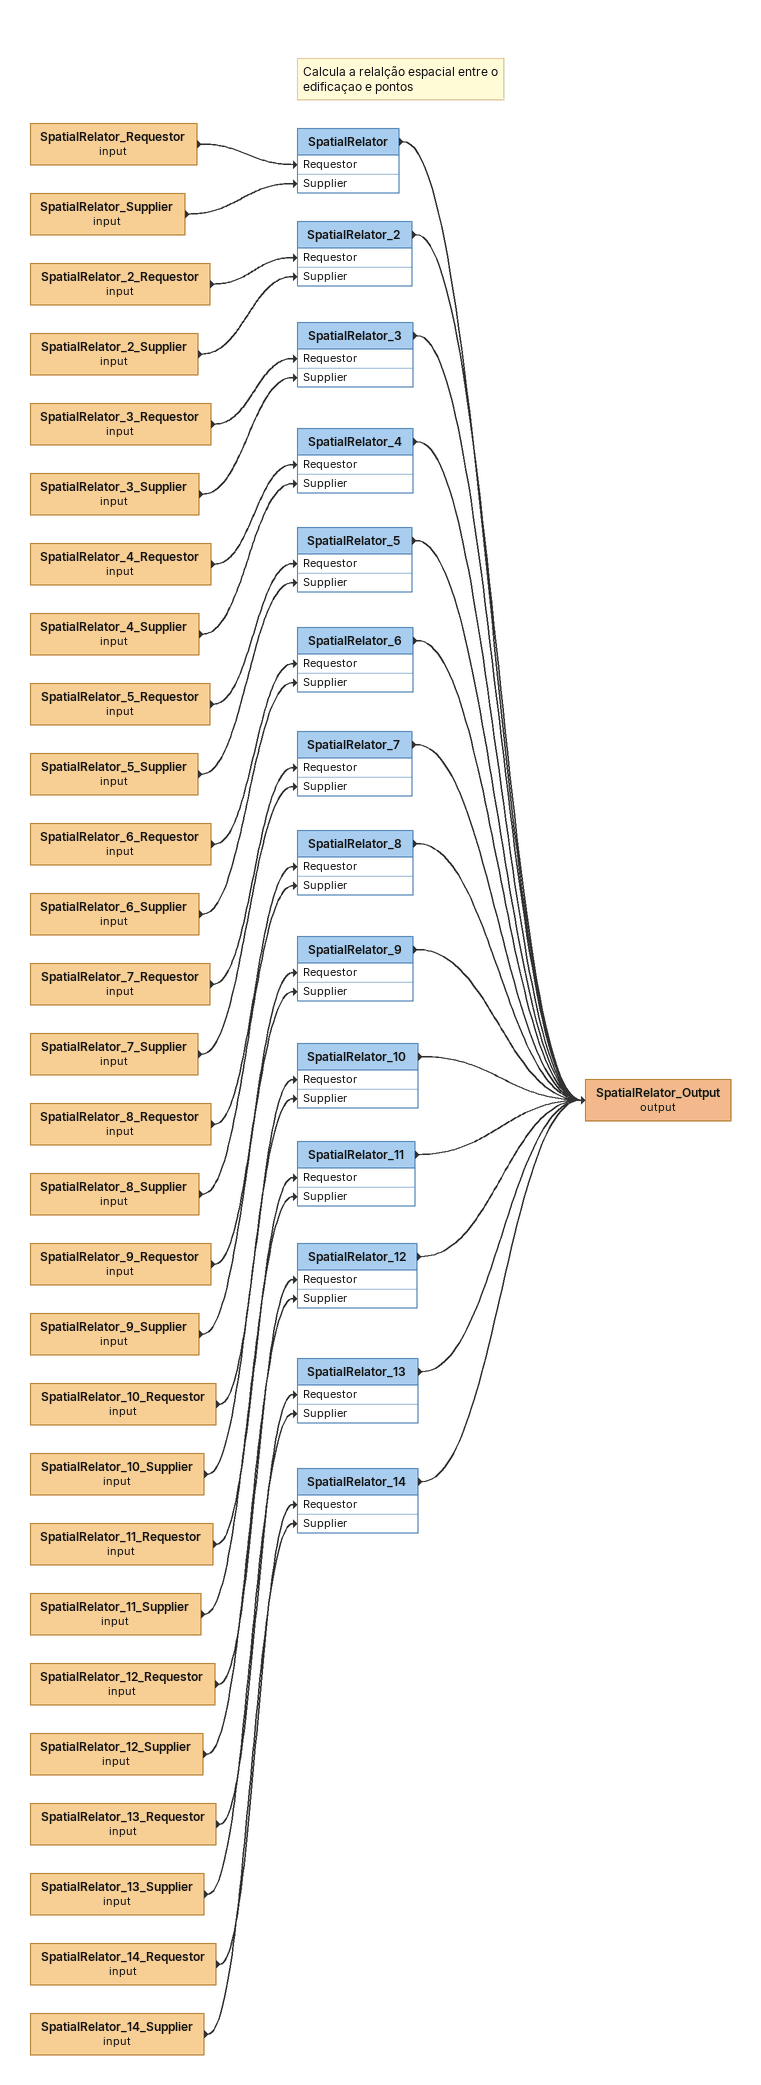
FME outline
SpatialRelator_Requestor (input)
    -> SpatialRelator [Requestor]
SpatialRelator_Supplier (input)
    -> SpatialRelator [Supplier]
Note: Calcula a relalção espacial entre o edificaçao e pontos
SpatialRelator
    -> SpatialRelator_Output (output)
SpatialRelator_2_Requestor (input)
    -> SpatialRelator_2 [Requestor]
SpatialRelator_2_Supplier (input)
    -> SpatialRelator_2 [Supplier]
SpatialRelator_2
    -> SpatialRelator_Output (output)
SpatialRelator_3_Requestor (input)
    -> SpatialRelator_3 [Requestor]
SpatialRelator_3_Supplier (input)
    -> SpatialRelator_3 [Supplier]
SpatialRelator_3
    -> SpatialRelator_Output (output)
SpatialRelator_4_Requestor (input)
    -> SpatialRelator_4 [Requestor]
SpatialRelator_4_Supplier (input)
    -> SpatialRelator_4 [Supplier]
SpatialRelator_4
    -> SpatialRelator_Output (output)
SpatialRelator_5_Requestor (input)
    -> SpatialRelator_5 [Requestor]
SpatialRelator_5_Supplier (input)
    -> SpatialRelator_5 [Supplier]
SpatialRelator_5
    -> SpatialRelator_Output (output)
SpatialRelator_6_Requestor (input)
    -> SpatialRelator_6 [Requestor]
SpatialRelator_6_Supplier (input)
    -> SpatialRelator_6 [Supplier]
SpatialRelator_6
    -> SpatialRelator_Output (output)
SpatialRelator_7_Requestor (input)
    -> SpatialRelator_7 [Requestor]
SpatialRelator_7_Supplier (input)
    -> SpatialRelator_7 [Supplier]
SpatialRelator_7
    -> SpatialRelator_Output (output)
SpatialRelator_8_Requestor (input)
    -> SpatialRelator_8 [Requestor]
SpatialRelator_8_Supplier (input)
    -> SpatialRelator_8 [Supplier]
SpatialRelator_8
    -> SpatialRelator_Output (output)
SpatialRelator_9_Requestor (input)
    -> SpatialRelator_9 [Requestor]
SpatialRelator_9_Supplier (input)
    -> SpatialRelator_9 [Supplier]
SpatialRelator_9
    -> SpatialRelator_Output (output)
SpatialRelator_10_Requestor (input)
    -> SpatialRelator_10 [Requestor]
SpatialRelator_10_Supplier (input)
    -> SpatialRelator_10 [Supplier]
SpatialRelator_10
    -> SpatialRelator_Output (output)
SpatialRelator_11_Requestor (input)
    -> SpatialRelator_11 [Requestor]
SpatialRelator_11_Supplier (input)
    -> SpatialRelator_11 [Supplier]
SpatialRelator_11
    -> SpatialRelator_Output (output)
SpatialRelator_12_Requestor (input)
    -> SpatialRelator_12 [Requestor]
SpatialRelator_12_Supplier (input)
    -> SpatialRelator_12 [Supplier]
SpatialRelator_12
    -> SpatialRelator_Output (output)
SpatialRelator_13_Requestor (input)
    -> SpatialRelator_13 [Requestor]
SpatialRelator_13_Supplier (input)
    -> SpatialRelator_13 [Supplier]
SpatialRelator_13
    -> SpatialRelator_Output (output)
SpatialRelator_14_Requestor (input)
    -> SpatialRelator_14 [Requestor]
SpatialRelator_14_Supplier (input)
    -> SpatialRelator_14 [Supplier]
SpatialRelator_14
    -> SpatialRelator_Output (output)
SpatialRelator_Output (output)
